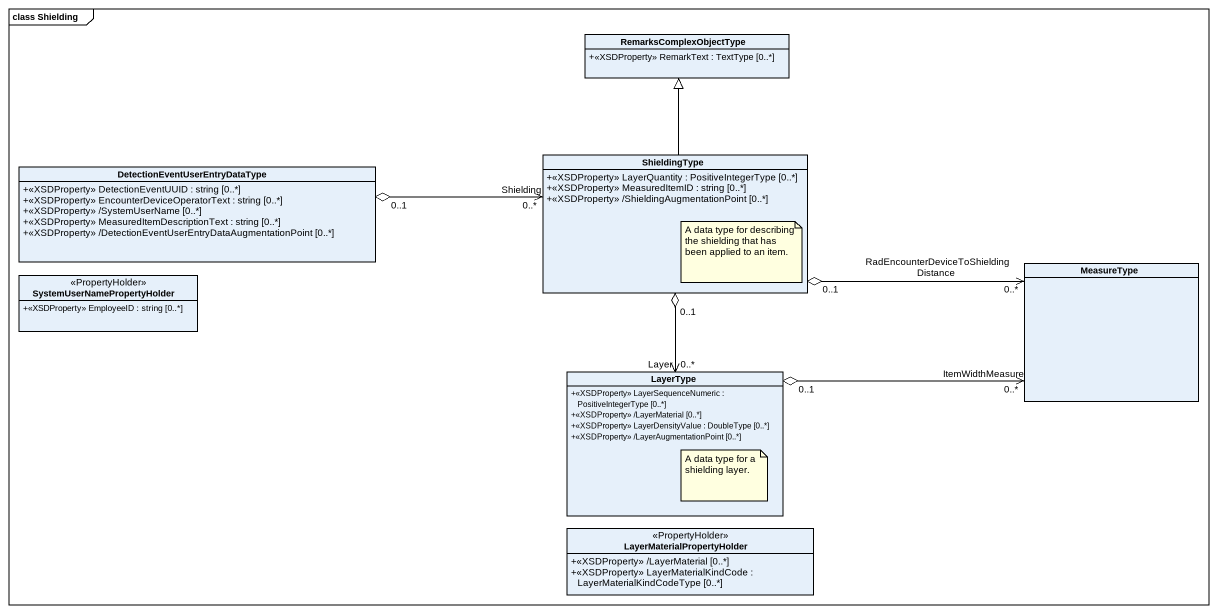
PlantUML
@startuml
mainframe class Shielding
hide circle
hide empty members
skinparam classAttributeIconSize 0
class RemarksComplexObjectType {
  +<<XSDProperty>> RemarkText : TextType [0..*]
}
class "DetectionEventUserEntryDataType" as DetectionEventUserEntryDataT {
  +<<XSDProperty>> DetectionEventUUID : string [0..*]
  +<<XSDProperty>> EncounterDeviceOperatorText : string [0..*]
  +<<XSDProperty>> /SystemUserName [0..*]
  +<<XSDProperty>> MeasuredItemDescriptionText : string [0..*]
  +<<XSDProperty>> /DetectionEventUserEntryDataAugmentationPoint [0..*]
}
class ShieldingType {
  +<<XSDProperty>> LayerQuantity : PositiveIntegerType [0..*]
  +<<XSDProperty>> MeasuredItemID : string [0..*]
  +<<XSDProperty>> /ShieldingAugmentationPoint [0..*]
}
class MeasureType
class SystemUserNamePropertyHolder <<PropertyHolder>> {
  +<<XSDProperty>> EmployeeID : string [0..*]
}
class LayerType {
  +<<XSDProperty>> LayerSequenceNumeric : PositiveIntegerType [0..*]
  +<<XSDProperty>> /LayerMaterial [0..*]
  +<<XSDProperty>> LayerDensityValue : DoubleType [0..*]
  +<<XSDProperty>> /LayerAugmentationPoint [0..*]
}
class LayerMaterialPropertyHolder <<PropertyHolder>> {
  +<<XSDProperty>> /LayerMaterial [0..*]
  +<<XSDProperty>> LayerMaterialKindCode : LayerMaterialKindCodeType [0..*]
}
DetectionEventUserEntryDataT "0..1" o-right-> "Shielding\n0..*" ShieldingType
ShieldingType -up-|> RemarksComplexObjectType
ShieldingType "0..1" o-right-> "RadEncounterDeviceToShieldingDistance\n0..*" MeasureType
ShieldingType "0..1" o--> "Layer\n0..*" LayerType
LayerType "0..1" o-right-> "ItemWidthMeasure\n0..*" MeasureType
note right of ShieldingType : A data type for describing the shielding that has been applied to an item.
note bottom of LayerType : A data type for a shielding layer.
@enduml
